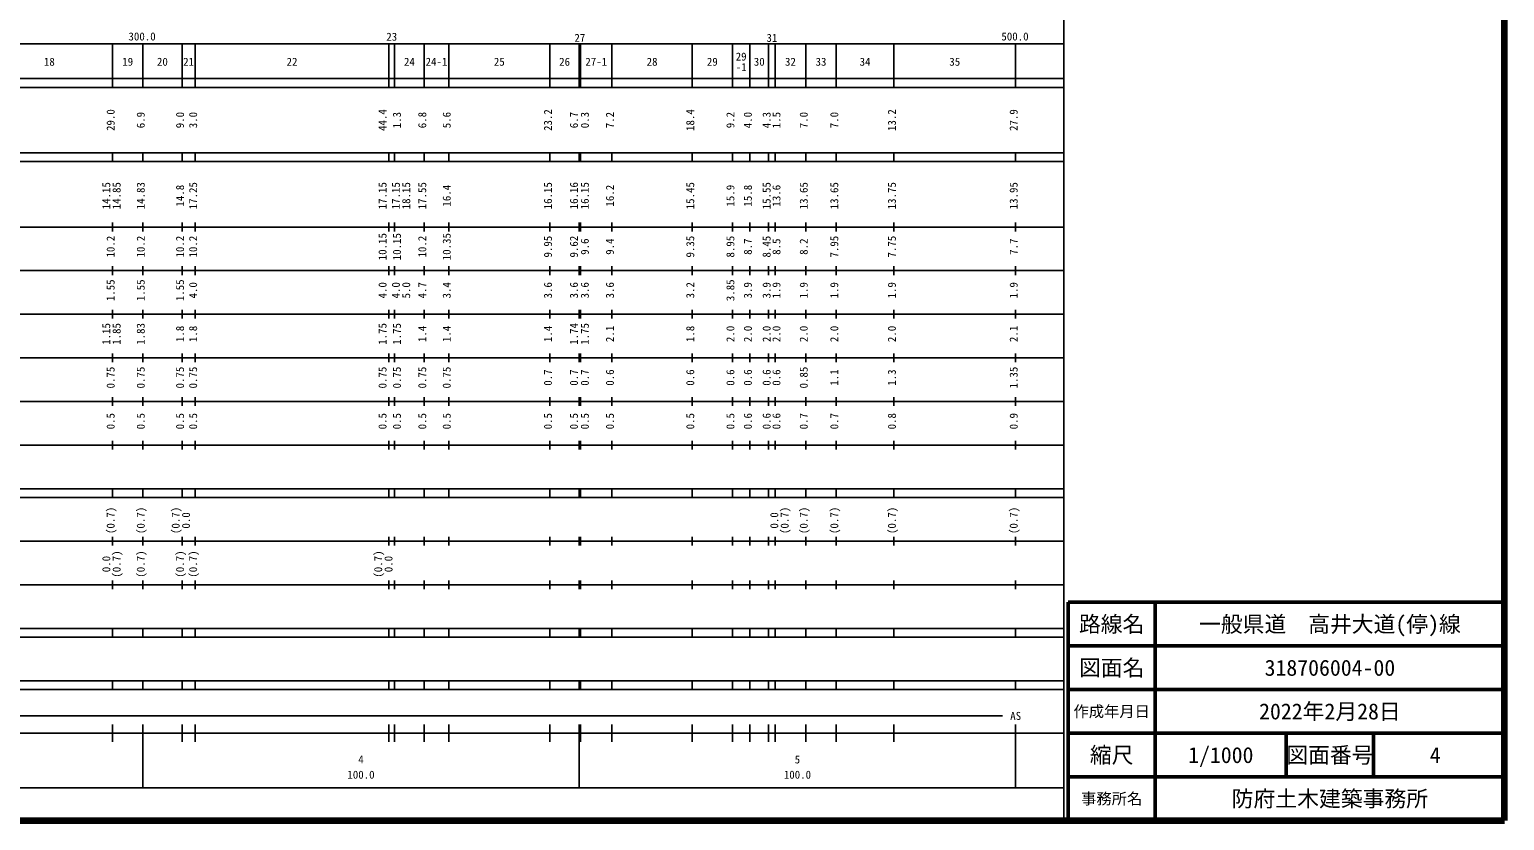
# Model space of a CAD drawing. Units: millimetres on the paper, enlarged 1000 times. Extents: x 40000 to 680000, y 20000 to 380000.
# Drawn here: x 342053 to 680000, y 20000 to 201260 of the extents above; entities that cross this region are included whole.
import ezdxf
from ezdxf.enums import TextEntityAlignment as Align

# ---------------------------------------------------------------- set-up
doc = ezdxf.new("R2010")
doc.units = ezdxf.units.MM
doc.header["$LTSCALE"] = 1000
for name, color, linetype, lineweight in [('M-TTL', 2, 'Continuous', 140), ('M-TTL-BAND', 7, 'Continuous', 25), ('M-TTL-FRAM', 2, 'Continuous', 50), ('M-TTL-LINE', 7, 'Continuous', 50)]:
    doc.layers.add(name, color=color, linetype=linetype, lineweight=lineweight)
doc.layers.add('M-TTL-TXT', color=7, linetype='Continuous')
doc.styles.add('ＭＳ ゴシック', font='')
doc.styles.get('ＭＳ ゴシック').set_extended_font_data('MS Gothic')

msp = doc.modelspace()

# ---------------------------------------------------------------- linework, layer by layer
at = {"layer": 'M-TTL'}
for p, q in [((680000, 20000), (680000, 380000)), ((40000, 20000), (680000, 20000))]:
    msp.add_line(p, q, dxfattribs=at)
at = {"layer": 'M-TTL-BAND'}
for p, q in [((579000, 20000), (579000, 370000)), ((68000, 198000), (579000, 198000)), ((361100, 188000), (361100, 198000)), ((368000, 188000), (368000, 198000)), ((377000, 188000), (377000, 198000)), ((380000, 188000), (380000, 198000)), ((424400, 188000), (424400, 198000)), ((425700, 188000), (425700, 198000)), ((432500, 188000), (432500, 198000)), ((438100, 188000), (438100, 198000)), ((461300, 188000), (461300, 198000)), ((468000, 188000), (468000, 198000)), ((468300, 188000), (468300, 198000)), ((475500, 188000), (475500, 198000)), ((493900, 188000), (493900, 198000)), ((503100, 188000), (503100, 198000)), ((507100, 188000), (507100, 198000)), ((511400, 188000), (511400, 198000)), ((512900, 188000), (512900, 198000)), ((519900, 188000), (519900, 198000)), ((526900, 188000), (526900, 198000)), ((540100, 188000), (540100, 198000)), ((568000, 188000), (568000, 198000)), ((40000, 190000), (579000, 190000)), ((40000, 188000), (579000, 188000)), ((40000, 173000), (579000, 173000)), ((361100, 171000), (361100, 173000)), ((368000, 171000), (368000, 173000)), ((377000, 171000), (377000, 173000)), ((380000, 171000), (380000, 173000)), ((424400, 171000), (424400, 173000)), ((425700, 171000), (425700, 173000)), ((432500, 171000), (432500, 173000)), ((438100, 171000), (438100, 173000)), ((461300, 171000), (461300, 173000)), ((468000, 171000), (468000, 173000)), ((468300, 171000), (468300, 173000)), ((475500, 171000), (475500, 173000)), ((493900, 171000), (493900, 173000)), ((503100, 171000), (503100, 173000)), ((507100, 171000), (507100, 173000)), ((511400, 171000), (511400, 173000)), ((512900, 171000), (512900, 173000)), ((519900, 171000), (519900, 173000)), ((526900, 171000), (526900, 173000)), ((540100, 171000), (540100, 173000)), ((568000, 171000), (568000, 173000)), ((40000, 171000), (579000, 171000)), ((40000, 156000), (579000, 156000)), ((361100, 155000), (361100, 157000)), ((368000, 155000), (368000, 157000)), ((377000, 155000), (377000, 157000)), ((380000, 155000), (380000, 157000)), ((424400, 155000), (424400, 157000)), ((425700, 155000), (425700, 157000)), ((432500, 155000), (432500, 157000)), ((438100, 155000), (438100, 157000)), ((461300, 155000), (461300, 157000)), ((468000, 155000), (468000, 157000)), ((468300, 155000), (468300, 157000)), ((475500, 155000), (475500, 157000)), ((493900, 155000), (493900, 157000)), ((503100, 155000), (503100, 157000)), ((507100, 155000), (507100, 157000)), ((511400, 155000), (511400, 157000)), ((512900, 155000), (512900, 157000)), ((519900, 155000), (519900, 157000)), ((526900, 155000), (526900, 157000)), ((540100, 155000), (540100, 157000)), ((568000, 155000), (568000, 157000)), ((46000, 146000), (579000, 146000)), ((361100, 145000), (361100, 147000)), ((368000, 145000), (368000, 147000)), ((377000, 145000), (377000, 147000)), ((380000, 145000), (380000, 147000)), ((424400, 145000), (424400, 147000)), ((425700, 145000), (425700, 147000)), ((432500, 145000), (432500, 147000)), ((438100, 145000), (438100, 147000)), ((461300, 145000), (461300, 147000)), ((468000, 145000), (468000, 147000)), ((468300, 145000), (468300, 147000)), ((475500, 145000), (475500, 147000)), ((493900, 145000), (493900, 147000)), ((503100, 145000), (503100, 147000)), ((507100, 145000), (507100, 147000)), ((511400, 145000), (511400, 147000)), ((512900, 145000), (512900, 147000)), ((519900, 145000), (519900, 147000)), ((526900, 145000), (526900, 147000)), ((540100, 145000), (540100, 147000)), ((568000, 145000), (568000, 147000)), ((52000, 136000), (579000, 136000)), ((361100, 135000), (361100, 137000)), ((368000, 135000), (368000, 137000)), ((377000, 135000), (377000, 137000)), ((380000, 135000), (380000, 137000)), ((424400, 135000), (424400, 137000)), ((425700, 135000), (425700, 137000)), ((432500, 135000), (432500, 137000)), ((438100, 135000), (438100, 137000)), ((461300, 135000), (461300, 137000)), ((468000, 135000), (468000, 137000)), ((468300, 135000), (468300, 137000)), ((475500, 135000), (475500, 137000)), ((493900, 135000), (493900, 137000)), ((503100, 135000), (503100, 137000)), ((507100, 135000), (507100, 137000)), ((511400, 135000), (511400, 137000)), ((512900, 135000), (512900, 137000)), ((519900, 135000), (519900, 137000)), ((526900, 135000), (526900, 137000)), ((540100, 135000), (540100, 137000)), ((568000, 135000), (568000, 137000)), ((46000, 126000), (579000, 126000)), ((361100, 125000), (361100, 127000)), ((368000, 125000), (368000, 127000)), ((377000, 125000), (377000, 127000)), ((380000, 125000), (380000, 127000)), ((424400, 125000), (424400, 127000)), ((425700, 125000), (425700, 127000)), ((432500, 125000), (432500, 127000)), ((438100, 125000), (438100, 127000)), ((461300, 125000), (461300, 127000)), ((468000, 125000), (468000, 127000)), ((468300, 125000), (468300, 127000)), ((475500, 125000), (475500, 127000)), ((493900, 125000), (493900, 127000)), ((503100, 125000), (503100, 127000)), ((507100, 125000), (507100, 127000)), ((511400, 125000), (511400, 127000)), ((512900, 125000), (512900, 127000)), ((519900, 125000), (519900, 127000)), ((526900, 125000), (526900, 127000)), ((540100, 125000), (540100, 127000)), ((568000, 125000), (568000, 127000)), ((52000, 116000), (579000, 116000)), ((361100, 115000), (361100, 117000)), ((368000, 115000), (368000, 117000)), ((377000, 115000), (377000, 117000)), ((380000, 115000), (380000, 117000)), ((424400, 115000), (424400, 117000)), ((425700, 115000), (425700, 117000)), ((432500, 115000), (432500, 117000)), ((438100, 115000), (438100, 117000)), ((461300, 115000), (461300, 117000)), ((468000, 115000), (468000, 117000)), ((468300, 115000), (468300, 117000)), ((475500, 115000), (475500, 117000)), ((493900, 115000), (493900, 117000)), ((503100, 115000), (503100, 117000)), ((507100, 115000), (507100, 117000)), ((511400, 115000), (511400, 117000)), ((512900, 115000), (512900, 117000)), ((519900, 115000), (519900, 117000)), ((526900, 115000), (526900, 117000)), ((540100, 115000), (540100, 117000)), ((568000, 115000), (568000, 117000)), ((46000, 106000), (579000, 106000)), ((361100, 105000), (361100, 107000)), ((368000, 105000), (368000, 107000)), ((377000, 105000), (377000, 107000)), ((380000, 105000), (380000, 107000)), ((424400, 105000), (424400, 107000)), ((425700, 105000), (425700, 107000)), ((432500, 105000), (432500, 107000)), ((438100, 105000), (438100, 107000)), ((461300, 105000), (461300, 107000)), ((468000, 105000), (468000, 107000)), ((468300, 105000), (468300, 107000)), ((475500, 105000), (475500, 107000)), ((493900, 105000), (493900, 107000)), ((503100, 105000), (503100, 107000)), ((507100, 105000), (507100, 107000)), ((511400, 105000), (511400, 107000)), ((512900, 105000), (512900, 107000)), ((519900, 105000), (519900, 107000)), ((526900, 105000), (526900, 107000)), ((540100, 105000), (540100, 107000)), ((568000, 105000), (568000, 107000)), ((40000, 96000), (579000, 96000)), ((361100, 94000), (361100, 96000)), ((368000, 94000), (368000, 96000)), ((377000, 94000), (377000, 96000)), ((380000, 94000), (380000, 96000)), ((424400, 94000), (424400, 96000)), ((425700, 94000), (425700, 96000)), ((432500, 94000), (432500, 96000)), ((438100, 94000), (438100, 96000)), ((461300, 94000), (461300, 96000)), ((468000, 94000), (468000, 96000)), ((468300, 94000), (468300, 96000)), ((475500, 94000), (475500, 96000)), ((493900, 94000), (493900, 96000)), ((503100, 94000), (503100, 96000)), ((507100, 94000), (507100, 96000)), ((511400, 94000), (511400, 96000)), ((512900, 94000), (512900, 96000)), ((519900, 94000), (519900, 96000)), ((526900, 94000), (526900, 96000)), ((540100, 94000), (540100, 96000)), ((568000, 94000), (568000, 96000)), ((40000, 94000), (579000, 94000)), ((361100, 83000), (361100, 85000)), ((368000, 83000), (368000, 85000)), ((377000, 83000), (377000, 85000)), ((380000, 83000), (380000, 85000)), ((424400, 83000), (424400, 85000)), ((425700, 83000), (425700, 85000)), ((432500, 83000), (432500, 85000)), ((438100, 83000), (438100, 85000)), ((461300, 83000), (461300, 85000)), ((468000, 83000), (468000, 85000)), ((468300, 83000), (468300, 85000)), ((475500, 83000), (475500, 85000)), ((493900, 83000), (493900, 85000)), ((503100, 83000), (503100, 85000)), ((507100, 83000), (507100, 85000)), ((511400, 83000), (511400, 85000)), ((512900, 83000), (512900, 85000)), ((519900, 83000), (519900, 85000)), ((526900, 83000), (526900, 85000)), ((540100, 83000), (540100, 85000)), ((568000, 83000), (568000, 85000)), ((49000, 84000), (579000, 84000)), ((361100, 73000), (361100, 75000)), ((368000, 73000), (368000, 75000)), ((377000, 73000), (377000, 75000)), ((380000, 73000), (380000, 75000)), ((424400, 73000), (424400, 75000)), ((425700, 73000), (425700, 75000)), ((432500, 73000), (432500, 75000)), ((438100, 73000), (438100, 75000)), ((461300, 73000), (461300, 75000)), ((468000, 73000), (468000, 75000)), ((468300, 73000), (468300, 75000)), ((475500, 73000), (475500, 75000)), ((493900, 73000), (493900, 75000)), ((503100, 73000), (503100, 75000)), ((507100, 73000), (507100, 75000)), ((511400, 73000), (511400, 75000)), ((512900, 73000), (512900, 75000)), ((519900, 73000), (519900, 75000)), ((526900, 73000), (526900, 75000)), ((540100, 73000), (540100, 75000)), ((568000, 73000), (568000, 75000)), ((40000, 74000), (579000, 74000)), ((40000, 64000), (579000, 64000)), ((40000, 62000), (579000, 62000)), ((361100, 62000), (361100, 64000)), ((368000, 62000), (368000, 64000)), ((377000, 62000), (377000, 64000)), ((380000, 62000), (380000, 64000)), ((424400, 62000), (424400, 64000)), ((425700, 62000), (425700, 64000)), ((432500, 62000), (432500, 64000)), ((438100, 62000), (438100, 64000)), ((461300, 62000), (461300, 64000)), ((468000, 62000), (468000, 64000)), ((468300, 62000), (468300, 64000)), ((475500, 62000), (475500, 64000)), ((493900, 62000), (493900, 64000)), ((503100, 62000), (503100, 64000)), ((507100, 62000), (507100, 64000)), ((511400, 62000), (511400, 64000)), ((512900, 62000), (512900, 64000)), ((519900, 62000), (519900, 64000)), ((526900, 62000), (526900, 64000)), ((540100, 62000), (540100, 64000)), ((568000, 62000), (568000, 64000)), ((40000, 52000), (579000, 52000)), ((361100, 50000), (361100, 52000)), ((368000, 50000), (368000, 52000)), ((377000, 50000), (377000, 52000)), ((380000, 50000), (380000, 52000)), ((424400, 50000), (424400, 52000)), ((425700, 50000), (425700, 52000)), ((432500, 50000), (432500, 52000)), ((438100, 50000), (438100, 52000)), ((461300, 50000), (461300, 52000)), ((468000, 50000), (468000, 52000)), ((468300, 50000), (468300, 52000)), ((475500, 50000), (475500, 52000)), ((493900, 50000), (493900, 52000)), ((503100, 50000), (503100, 52000)), ((507100, 50000), (507100, 52000)), ((511400, 50000), (511400, 52000)), ((512900, 50000), (512900, 52000)), ((519900, 50000), (519900, 52000)), ((526900, 50000), (526900, 52000)), ((540100, 50000), (540100, 52000)), ((568000, 50000), (568000, 52000)), ((40000, 50000), (579000, 50000)), ((71000, 44000), (565000, 44000)), ((361100, 38000), (361100, 42000)), ((368000, 27500), (368000, 42000)), ((377000, 38000), (377000, 42000)), ((380000, 38000), (380000, 42000)), ((424400, 38000), (424400, 42000)), ((425700, 38000), (425700, 42000)), ((432500, 38000), (432500, 42000)), ((438100, 38000), (438100, 42000)), ((461300, 38000), (461300, 42000)), ((468000, 27500), (468000, 42000)), ((468300, 38000), (468300, 42000)), ((475500, 38000), (475500, 42000)), ((493900, 38000), (493900, 42000)), ((503100, 38000), (503100, 42000)), ((507100, 38000), (507100, 42000)), ((511400, 38000), (511400, 42000)), ((512900, 38000), (512900, 42000)), ((519900, 38000), (519900, 42000)), ((526900, 38000), (526900, 42000)), ((540100, 38000), (540100, 42000)), ((568000, 27500), (568000, 42000)), ((40000, 40000), (579000, 40000)), ((68000, 27500), (579000, 27500))]:
    msp.add_line(p, q, dxfattribs=at)
at = {"layer": 'M-TTL-FRAM'}
for p, q in [((680000, 70000), (580000, 70000)), ((580000, 70000), (580000, 20000))]:
    msp.add_line(p, q, dxfattribs=at)
at = {"layer": 'M-TTL-LINE'}
for p, q in [((600000, 70000), (600000, 20000)), ((680000, 60000), (580000, 60000)), ((680000, 50000), (580000, 50000)), ((680000, 40000), (580000, 40000)), ((630000, 40000), (630000, 30000)), ((650000, 40000), (650000, 30000)), ((680000, 30000), (580000, 30000))]:
    msp.add_line(p, q, dxfattribs=at)

# ---------------------------------------------------------------- texts
at = {"layer": 'M-TTL-BAND', "style": 'ＭＳ ゴシック'}
for s, p in [('300.0', (367844, 198195)), ('23', (425050, 198142)), ('27', (468150, 197887)), ('31', (512150, 197877)), ('500.0', (567844, 198195)), ('18', (346600, 192405)), ('19', (364550, 192405)), ('20', (372500, 192405)), ('21', (378500, 192405)), ('22', (402200, 192405)), ('24', (429100, 192405)), ('24-1', (435300, 192405)), ('25', (449700, 192405)), ('26', (464650, 192405)), ('27-1', (471900, 192405)), ('28', (484700, 192405)), ('29', (498500, 192405)), ('29', (505100, 193588)), ('-1', (505100, 191166)), ('30', (509250, 192405)), ('32', (516400, 192405)), ('33', (523400, 192405)), ('34', (533500, 192405)), ('35', (554050, 192405)), ('AS', (568000, 42500)), ('4', (418000, 32523)), ('5', (518000, 32523)), ('100.0', (418000, 29033)), ('100.0', (518000, 29033))]:
    msp.add_text(s, height=1833, dxfattribs=at).set_placement(p, align=Align.BOTTOM_CENTER)
for s, p in [('29.0', (362100, 180500)), ('44.4', (424400, 180500)), ('23.2', (462300, 180500)), ('18.4', (494900, 180500)), ('13.2', (541100, 180500)), ('27.9', (569000, 180500)), ('6.9', (369000, 180500)), ('9.0', (378000, 180500)), ('3.0', (381000, 180500)), ('1.3', (427700, 180500)), ('6.8', (433500, 180500)), ('5.6', (439100, 180500)), ('6.7', (468250, 180500)), ('0.3', (470750, 180500)), ('7.2', (476500, 180500)), ('9.2', (504100, 180500)), ('4.0', (508100, 180500)), ('4.3', (512400, 180500)), ('1.5', (514650, 180500)), ('7.0', (520900, 180500)), ('7.0', (527900, 180500)), ('14.15', (361100, 163174)), ('14.85', (363470, 163174)), ('14.83', (369000, 163174)), ('17.25', (381000, 163174)), ('17.15', (424400, 163174)), ('17.15', (427450, 163174)), ('18.15', (429820, 163174)), ('17.55', (433500, 163174)), ('16.15', (462300, 163174)), ('16.16', (468250, 163174)), ('16.15', (470750, 163174)), ('15.45', (494900, 163174)), ('15.55', (512400, 163174)), ('13.65', (520900, 163174)), ('13.65', (527900, 163174)), ('13.75', (541100, 163174)), ('13.95', (569000, 163174)), ('14.8', (378000, 163174)), ('16.4', (439100, 163174)), ('16.2', (476500, 163174)), ('15.9', (504100, 163174)), ('15.8', (508100, 163174)), ('13.6', (514650, 163174)), ('10.2', (362100, 151500)), ('10.2', (369000, 151500)), ('10.2', (378000, 151500)), ('10.2', (381000, 151500)), ('10.15', (424400, 151500)), ('10.15', (427700, 151500)), ('10.2', (433500, 151500)), ('10.35', (439100, 151500)), ('9.95', (462300, 151500)), ('9.62', (468250, 151500)), ('9.6', (470750, 151500)), ('9.4', (476500, 151500)), ('9.35', (494900, 151500)), ('8.95', (504100, 151500)), ('8.7', (508100, 151500)), ('8.45', (512400, 151500)), ('8.5', (514650, 151500)), ('8.2', (520900, 151500)), ('7.95', (527900, 151500)), ('7.75', (541100, 151500)), ('7.7', (569000, 151500)), ('1.55', (362100, 141500)), ('1.55', (369000, 141500)), ('1.55', (378000, 141500)), ('4.0', (381000, 141500)), ('4.0', (424400, 141500)), ('4.0', (427450, 141500)), ('5.0', (429820, 141500)), ('4.7', (433500, 141500)), ('3.4', (439100, 141500)), ('3.6', (462300, 141500)), ('3.6', (468250, 141500)), ('3.6', (470750, 141500)), ('3.6', (476500, 141500)), ('3.2', (494900, 141500)), ('3.85', (504100, 141500)), ('3.9', (508100, 141500)), ('3.9', (512400, 141500)), ('1.9', (514650, 141500)), ('1.9', (520900, 141500)), ('1.9', (527900, 141500)), ('1.9', (541100, 141500)), ('1.9', (569000, 141500)), ('1.15', (361100, 131500)), ('1.85', (363470, 131500)), ('1.83', (369000, 131500)), ('1.8', (378000, 131500)), ('1.8', (381000, 131500)), ('1.75', (424400, 131500)), ('1.75', (427700, 131500)), ('1.4', (433500, 131500)), ('1.4', (439100, 131500)), ('1.4', (462300, 131500)), ('1.74', (468250, 131500)), ('1.75', (470750, 131500)), ('2.1', (476500, 131500)), ('1.8', (494900, 131500)), ('2.0', (504100, 131500)), ('2.0', (508100, 131500)), ('2.0', (512400, 131500)), ('2.0', (514650, 131500)), ('2.0', (520900, 131500)), ('2.0', (527900, 131500)), ('2.0', (541100, 131500)), ('2.1', (569000, 131500)), ('0.75', (362100, 121500)), ('0.75', (369000, 121500)), ('0.75', (378000, 121500)), ('0.75', (381000, 121500)), ('0.75', (424400, 121500)), ('0.75', (427700, 121500)), ('0.75', (433500, 121500)), ('0.75', (439100, 121500)), ('0.7', (462300, 121500)), ('0.7', (468250, 121500)), ('0.7', (470750, 121500)), ('0.6', (476500, 121500)), ('0.6', (494900, 121500)), ('0.6', (504100, 121500)), ('0.6', (508100, 121500)), ('0.6', (512400, 121500)), ('0.6', (514650, 121500)), ('0.85', (520900, 121500)), ('1.1', (527900, 121500)), ('1.3', (541100, 121500)), ('1.35', (569000, 121500)), ('0.5', (362100, 111500)), ('0.5', (369000, 111500)), ('0.5', (378000, 111500)), ('0.5', (381000, 111500)), ('0.5', (424400, 111500)), ('0.5', (427700, 111500)), ('0.5', (433500, 111500)), ('0.5', (439100, 111500)), ('0.5', (462300, 111500)), ('0.5', (468250, 111500)), ('0.5', (470750, 111500)), ('0.5', (476500, 111500)), ('0.5', (494900, 111500)), ('0.5', (504100, 111500)), ('0.6', (508100, 111500)), ('0.6', (512400, 111500)), ('0.6', (514650, 111500)), ('0.7', (520900, 111500)), ('0.7', (527900, 111500)), ('0.8', (541100, 111500)), ('0.9', (569000, 111500)), ('(0.7)', (362100, 88764)), ('(0.7)', (369000, 88764)), ('(0.7)', (377000, 88764)), ('(0.7)', (516520, 88764)), ('(0.7)', (520900, 88764)), ('(0.7)', (527900, 88764)), ('(0.7)', (541100, 88764)), ('(0.7)', (569000, 88764)), ('0.0', (379370, 88764)), ('0.0', (514150, 88764)), ('(0.7)', (363470, 78764)), ('(0.7)', (369000, 78764)), ('(0.7)', (378000, 78764)), ('(0.7)', (381000, 78764)), ('(0.7)', (423400, 78764)), ('0.0', (361100, 78764)), ('0.0', (425770, 78764))]:
    msp.add_text(s, height=1833, rotation=90, dxfattribs=at).set_placement(p, align=Align.BOTTOM_CENTER)
at = {"layer": 'M-TTL-TXT', "style": 'ＭＳ ゴシック'}
for s, height, p in [('路線名', 3666, (590000, 65000)), ('路線名', 3666, (590000, 65000)), ('一般県道\u3000高井大道(停)線', 3666, (640000, 65000)), ('図面名', 3666, (590000, 55000)), ('図面名', 3666, (590000, 55000)), ('318706004-00', 3666, (640000, 55000)), ('2022年2月28日', 3666, (640000, 45000)), ('作成年月日', 2566, (590000, 45000)), ('作成年月日', 2566, (590000, 45000)), ('縮尺', 3666, (590000, 35000)), ('縮尺', 3666, (590000, 35000)), ('図面番号', 3666, (640000, 35000)), ('図面番号', 3666, (640000, 35000)), ('1/1000', 3666, (615000, 35000)), ('4', 3666, (664125, 35000)), ('防府土木建築事務所', 3666, (640000, 25000)), ('事務所名', 2566, (590000, 25000)), ('事務所名', 2566, (590000, 25000))]:
    msp.add_text(s, height=height, dxfattribs=at).set_placement(p, align=Align.MIDDLE_CENTER)

doc.saveas('drawing.dxf')
